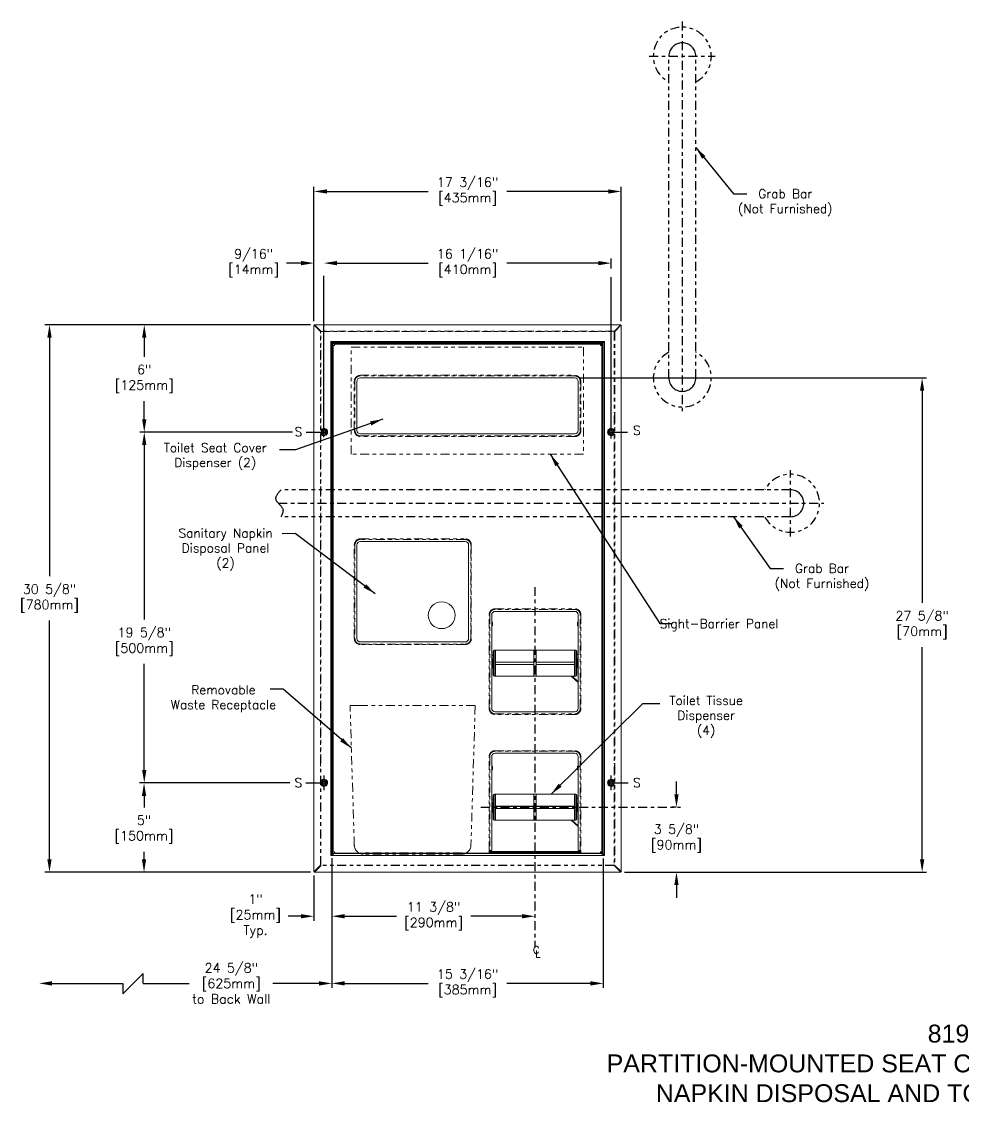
# Model space of a CAD drawing. Header units: inches. Extents: x 1.6 to 46.9, y 1.4 to 31.6.
# Drawn here: x 1.64 to 27.99, y 1.39 to 31.63 of the extents above; entities that cross this region are included whole.
import ezdxf

# ---------------------------------------------------------------- set-up
doc = ezdxf.new("R2010")
doc.units = ezdxf.units.IN
doc.header["$MEASUREMENT"] = 0
doc.header["$PDSIZE"] = -1
for name, pattern in [('CENTER', [0.4, 0.25, -0.05, 0.05, -0.05]), ('PHANTOM', [0.5, 0.25, -0.05, 0.05, -0.05, 0.05, -0.05]), ('PHANTOMX2', [5, 2.5, -0.5, 0.5, -0.5, 0.5, -0.5])]:
    doc.linetypes.add(name, pattern=pattern)
doc.layers.add('DIMENSIONS', color=1, linetype='Continuous')
doc.layers.add('Object', color=4, linetype='Continuous')
doc.styles.get("Standard").update_dxf_attribs({"font": 'romans.shx'})
doc.dimstyles.get("Standard").update_dxf_attribs({"dimscale": 2, "dimtxt": 0.13, "dimasz": 0.18, "dimexe": 0.063, "dimexo": 0.0625, "dimgap": 0.09, "dimtad": 0, "dimtih": 1, "dimtoh": 1, "dimdec": 4, "dimlfac": 2, "dimzin": 4, "dimdsep": 46, "dimlunit": 5, "dimtxsty": 'Standard', "dimcen": 0.09, "dimadec": 0, "dimazin": 1, "dimtfac": 1, "dimtdec": 4, "dimtofl": 0, "dimtmove": 0, "dimatfit": 3, "dimfxl": 1, "dimfrac": 2, "dimtolj": 1, "dimtzin": 0, "dimarcsym": 0})

# ---------------------------------------------------------------- blocks, each defined once
blk = doc.blocks.new('*D6')
at = {"layer": 'Defpoints', "color": 0}
for p in [(18.418, 26.875), (9.823, 23.119), (18.418, 23.119)]:
    blk.add_point(p, dxfattribs=at)
at = {"layer": 'DIMENSIONS', "color": 0, "lineweight": -2}
for p, q in [((9.823, 23.244), (9.823, 27.001)), ((18.418, 23.244), (18.418, 27.001)), ((10.183, 26.875), (13.018, 26.875)), ((18.058, 26.875), (15.223, 26.875))]:
    blk.add_line(p, q, dxfattribs=at)
at = {"layer": 'DIMENSIONS', "color": 0}
for points in [[(10.183, 26.935), (10.183, 26.815), (9.823, 26.875)], [(18.058, 26.935), (18.058, 26.815), (18.418, 26.875)]]:
    blk.add_solid(points, dxfattribs=at)
at = {"layer": 'DIMENSIONS', "color": 0, "insert": (14.121, 26.875), "char_height": 0.26, "attachment_point": 5}
blk.add_mtext('\\A1;17 3/16"\\P[435mm]', dxfattribs=at)
blk = doc.blocks.new('*D7')
at = {"layer": 'Defpoints', "color": 0}
for p in [(9.852, 23.148), (2.424, 7.834), (9.852, 7.834)]:
    blk.add_point(p, dxfattribs=at)
at = {"layer": 'DIMENSIONS', "color": 0, "lineweight": -2}
for p, q in [((9.727, 23.148), (2.298, 23.148)), ((2.424, 22.788), (2.424, 16.11)), ((2.424, 8.194), (2.424, 14.871)), ((9.727, 7.834), (2.298, 7.834))]:
    blk.add_line(p, q, dxfattribs=at)
at = {"layer": 'DIMENSIONS', "color": 0}
for points in [[(2.364, 22.788), (2.484, 22.788), (2.424, 23.148)], [(2.364, 8.194), (2.484, 8.194), (2.424, 7.834)]]:
    blk.add_solid(points, dxfattribs=at)
at = {"layer": 'DIMENSIONS', "color": 0, "insert": (2.424, 15.491), "char_height": 0.26, "attachment_point": 5}
blk.add_mtext('\\A1;30 5/8"\\P[780mm]', dxfattribs=at)
blk = doc.blocks.new('*D8')
at = {"layer": 'Defpoints', "color": 0}
for p in [(10.103, 24.87), (18.139, 24.87), (18.139, 24.591)]:
    blk.add_point(p, dxfattribs=at)
at = {"layer": 'DIMENSIONS', "color": 0, "lineweight": -2}
for p, q in [((10.103, 24.995), (10.103, 24.996)), ((10.463, 24.87), (13.018, 24.87)), ((17.779, 24.87), (15.223, 24.87)), ((18.139, 24.716), (18.139, 24.996))]:
    blk.add_line(p, q, dxfattribs=at)
at = {"layer": 'DIMENSIONS', "color": 0}
for points in [[(10.463, 24.93), (10.463, 24.81), (10.103, 24.87)], [(17.779, 24.93), (17.779, 24.81), (18.139, 24.87)]]:
    blk.add_solid(points, dxfattribs=at)
at = {"layer": 'DIMENSIONS', "color": 0, "insert": (14.121, 24.87), "char_height": 0.26, "attachment_point": 5}
blk.add_mtext('\\A1;16 1/16"\\P[410mm]', dxfattribs=at)
blk = doc.blocks.new('*D9')
at = {"layer": 'Defpoints', "color": 0}
for p in [(9.852, 23.148), (5.075, 20.143), (9.345, 20.143)]:
    blk.add_point(p, dxfattribs=at)
at = {"layer": 'DIMENSIONS', "color": 0, "lineweight": -2}
for p, q in [((9.727, 23.148), (4.949, 23.148)), ((5.075, 22.788), (5.075, 22.251)), ((5.075, 20.503), (5.075, 21.012)), ((9.22, 20.143), (4.949, 20.143))]:
    blk.add_line(p, q, dxfattribs=at)
at = {"layer": 'DIMENSIONS', "color": 0}
for points in [[(5.015, 22.788), (5.135, 22.788), (5.075, 23.148)], [(5.015, 20.503), (5.135, 20.503), (5.075, 20.143)]]:
    blk.add_solid(points, dxfattribs=at)
at = {"layer": 'DIMENSIONS', "color": 0, "insert": (5.075, 21.632), "char_height": 0.26, "attachment_point": 5}
blk.add_mtext('\\A1;6"\\P[125mm]', dxfattribs=at)
blk = doc.blocks.new('*D10')
at = {"layer": 'Defpoints', "color": 0}
for p in [(9.345, 20.143), (5.075, 10.329), (5.075, 10.329)]:
    blk.add_point(p, dxfattribs=at)
at = {"layer": 'DIMENSIONS', "color": 0, "lineweight": -2}
for p, q in [((9.22, 20.143), (4.949, 20.143)), ((5.075, 19.783), (5.075, 14.897)), ((5.075, 10.689), (5.075, 13.658)), ((4.95, 10.329), (4.949, 10.329))]:
    blk.add_line(p, q, dxfattribs=at)
at = {"layer": 'DIMENSIONS', "color": 0}
for points in [[(5.015, 19.783), (5.135, 19.783), (5.075, 20.143)], [(5.015, 10.689), (5.135, 10.689), (5.075, 10.329)]]:
    blk.add_solid(points, dxfattribs=at)
at = {"layer": 'DIMENSIONS', "color": 0, "insert": (5.075, 14.277), "char_height": 0.26, "attachment_point": 5}
blk.add_mtext('\\A1;19 5/8"\\P[500mm]', dxfattribs=at)
blk = doc.blocks.new('*D11')
at = {"layer": 'Defpoints', "color": 0}
for p in [(5.069, 10.329), (9.269, 10.329), (9.852, 7.834)]:
    blk.add_point(p, dxfattribs=at)
at = {"layer": 'DIMENSIONS', "color": 0, "lineweight": -2}
for p, q in [((9.144, 10.329), (4.943, 10.329)), ((5.069, 9.969), (5.069, 9.646)), ((5.069, 8.194), (5.069, 8.407)), ((9.727, 7.834), (4.943, 7.834))]:
    blk.add_line(p, q, dxfattribs=at)
at = {"layer": 'DIMENSIONS', "color": 0}
for points in [[(5.009, 9.969), (5.129, 9.969), (5.069, 10.329)], [(5.009, 8.194), (5.129, 8.194), (5.069, 7.834)]]:
    blk.add_solid(points, dxfattribs=at)
at = {"layer": 'DIMENSIONS', "color": 0, "insert": (5.069, 9.027), "char_height": 0.26, "attachment_point": 5}
blk.add_mtext('\\A1;5"\\P[150mm]', dxfattribs=at)
blk = doc.blocks.new('*D14')
at = {"layer": 'Defpoints', "color": 0}
for p in [(10.323, 8.341), (16.006, 6.601), (16.006, 6.601)]:
    blk.add_point(p, dxfattribs=at)
at = {"layer": 'DIMENSIONS', "color": 0, "lineweight": -2}
for p, q in [((10.323, 8.216), (10.323, 6.475)), ((16.006, 6.726), (16.006, 6.727)), ((10.683, 6.601), (12.13, 6.601)), ((15.646, 6.601), (14.211, 6.601))]:
    blk.add_line(p, q, dxfattribs=at)
at = {"layer": 'DIMENSIONS', "color": 0}
for points in [[(10.683, 6.661), (10.683, 6.541), (10.323, 6.601)], [(15.646, 6.661), (15.646, 6.541), (16.006, 6.601)]]:
    blk.add_solid(points, dxfattribs=at)
at = {"layer": 'DIMENSIONS', "color": 0, "insert": (13.171, 6.601), "char_height": 0.26, "attachment_point": 5}
blk.add_mtext('\\A1;11 3/8"\\P[290mm]', dxfattribs=at)
blk = doc.blocks.new('*D16')
at = {"layer": 'Defpoints', "color": 0}
for p in [(10.103, 24.87), (10.103, 24.87), (9.823, 23.119)]:
    blk.add_point(p, dxfattribs=at)
at = {"layer": 'DIMENSIONS', "color": 0, "lineweight": -2}
for p, q in [((9.463, 24.87), (9.051, 24.87)), ((9.823, 23.244), (9.823, 24.996)), ((10.103, 24.995), (10.103, 24.996)), ((10.463, 24.87), (10.823, 24.87))]:
    blk.add_line(p, q, dxfattribs=at)
at = {"layer": 'DIMENSIONS', "color": 0}
for points in [[(9.463, 24.93), (9.463, 24.81), (9.823, 24.87)], [(10.463, 24.93), (10.463, 24.81), (10.103, 24.87)]]:
    blk.add_solid(points, dxfattribs=at)
at = {"layer": 'DIMENSIONS', "color": 0, "insert": (8.134, 24.87), "char_height": 0.26, "attachment_point": 5}
blk.add_mtext('\\A1;9/16"\\P[14mm]', dxfattribs=at)
blk = doc.blocks.new('*D25')
at = {"layer": 'Defpoints', "color": 0}
for p in [(10.323, 8.341), (9.823, 7.863), (10.323, 6.601)]:
    blk.add_point(p, dxfattribs=at)
at = {"layer": 'DIMENSIONS', "color": 0, "lineweight": -2}
for p, q in [((10.323, 8.216), (10.323, 6.475)), ((9.823, 7.738), (9.823, 6.475)), ((9.463, 6.601), (9.103, 6.601)), ((10.683, 6.601), (11.043, 6.601))]:
    blk.add_line(p, q, dxfattribs=at)
at = {"layer": 'DIMENSIONS', "color": 0}
for points in [[(9.463, 6.661), (9.463, 6.541), (9.823, 6.601)], [(10.683, 6.661), (10.683, 6.541), (10.323, 6.601)]]:
    blk.add_solid(points, dxfattribs=at)
at = {"layer": 'DIMENSIONS', "color": 0, "insert": (8.187, 6.601), "char_height": 0.26, "attachment_point": 5}
blk.add_mtext('\\A1;1"\\P[25mm]\\PTyp.', dxfattribs=at)
blk = doc.blocks.new('*D26')
at = {"layer": 'Defpoints', "color": 0}
for p in [(10.323, 8.347), (17.918, 8.341), (17.918, 4.723)]:
    blk.add_point(p, dxfattribs=at)
at = {"layer": 'DIMENSIONS', "color": 0, "lineweight": -2}
for p, q in [((10.323, 8.222), (10.323, 4.597)), ((17.918, 8.216), (17.918, 4.597)), ((10.683, 4.723), (13.018, 4.723)), ((17.558, 4.723), (15.223, 4.723))]:
    blk.add_line(p, q, dxfattribs=at)
at = {"layer": 'DIMENSIONS', "color": 0}
for points in [[(10.683, 4.783), (10.683, 4.663), (10.323, 4.723)], [(17.558, 4.783), (17.558, 4.663), (17.918, 4.723)]]:
    blk.add_solid(points, dxfattribs=at)
at = {"layer": 'DIMENSIONS', "color": 0, "insert": (14.121, 4.723), "char_height": 0.26, "attachment_point": 5}
blk.add_mtext('\\A1;15 3/16"\\P[385mm]', dxfattribs=at)
blk = doc.blocks.new('*D32')
at = {"layer": 'Defpoints', "color": 0}
for p in [(19.965, 9.65), (20.077, 9.65), (18.39, 7.834)]:
    blk.add_point(p, dxfattribs=at)
at = {"layer": 'DIMENSIONS', "color": 0, "lineweight": -2}
for p, q in [((19.965, 10.01), (19.965, 10.37)), ((19.952, 9.65), (19.839, 9.65)), ((18.515, 7.834), (20.091, 7.834)), ((19.965, 7.474), (19.965, 7.114))]:
    blk.add_line(p, q, dxfattribs=at)
at = {"layer": 'DIMENSIONS', "color": 0}
for points in [[(19.905, 10.01), (20.025, 10.01), (19.965, 9.65)], [(19.905, 7.474), (20.025, 7.474), (19.965, 7.834)]]:
    blk.add_solid(points, dxfattribs=at)
at = {"layer": 'DIMENSIONS', "color": 0, "insert": (19.965, 8.775), "char_height": 0.26, "attachment_point": 5}
blk.add_mtext('\\A1;3 5/8"\\P[90mm]', dxfattribs=at)
blk = doc.blocks.new('*D33')
at = {"layer": 'Defpoints', "color": 0}
for p in [(17.121, 21.658), (18.39, 7.834), (26.837, 7.834)]:
    blk.add_point(p, dxfattribs=at)
at = {"layer": 'DIMENSIONS', "color": 0, "lineweight": -2}
for p, q in [((17.246, 21.658), (26.963, 21.658)), ((26.837, 21.298), (26.837, 15.366)), ((26.837, 8.194), (26.837, 14.127)), ((18.515, 7.834), (26.963, 7.834))]:
    blk.add_line(p, q, dxfattribs=at)
at = {"layer": 'DIMENSIONS', "color": 0}
for points in [[(26.777, 21.298), (26.897, 21.298), (26.837, 21.658)], [(26.777, 8.194), (26.897, 8.194), (26.837, 7.834)]]:
    blk.add_solid(points, dxfattribs=at)
at = {"layer": 'DIMENSIONS', "color": 0, "insert": (26.837, 14.746), "char_height": 0.26, "attachment_point": 5}
blk.add_mtext('\\A1;27 5/8"\\P[70mm]', dxfattribs=at)

msp = doc.modelspace()

# ---------------------------------------------------------------- hatches: boundary and pattern name
at = {"linetype": 'Continuous', "lineweight": 0}
h = msp.add_hatch(dxfattribs=at)
h.set_pattern_fill('ANSI31', scale=2, style=0)
edge = h.paths.add_edge_path(flags=0)
edge.add_arc((26.949461, 13.071284), 0.022, 0, 360)

# ---------------------------------------------------------------- linework, layer by layer
at = {"layer": 'DIMENSIONS', "linetype": 'CENTER'}
for p, q in [((20.128696, 31.625694), (20.128696, 20.729982)), ((19.202632, 30.658298), (21.051713, 30.658298)), ((19.064223, 21.658298), (21.179434, 21.658298)), ((23.155187, 17.22662), (23.155187, 19.075701)), ((8.825524, 18.152683), (24.085514, 18.152683)), ((16.005851, 15.810438), (16.005851, 5.728664)), ((14.494013, 9.650216), (20.076783, 9.650216))]:
    msp.add_line(p, q, dxfattribs=at)
at = {"layer": 'DIMENSIONS', "linetype": 'PHANTOM'}
for p, q in [((19.753696, 21.658298), (19.753696, 30.658298)), ((20.503696, 21.658298), (20.503696, 30.658298)), ((23.155187, 18.527683), (8.901871, 18.527683)), ((23.155187, 17.777683), (8.901871, 17.777683))]:
    msp.add_line(p, q, dxfattribs=at)
at = {"layer": 'DIMENSIONS'}
for p, q in [((10.102944, 19.999157), (10.102944, 24.518869)), ((18.138757, 19.967296), (18.138757, 24.479087)), ((9.602112, 20.143298), (10.194851, 20.143298)), ((18.046851, 20.143298), (18.5976, 20.143298)), ((9.591457, 10.333298), (10.193791, 10.333298)), ((10.104851, 10.131175), (10.104851, 10.533566)), ((18.048841, 10.333298), (18.610151, 10.333298)), ((18.136851, 10.131175), (18.136851, 10.533566)), ((5.042827, 4.996824), (4.479407, 4.432293)), ((5.043097, 4.722676), (5.042827, 4.996824)), ((2.493306, 4.722676), (4.479121, 4.722676)), ((4.479121, 4.722676), (4.479407, 4.432293)), ((5.043097, 4.722676), (6.330153, 4.722676)), ((9.963351, 4.722676), (8.671106, 4.722676))]:
    msp.add_line(p, q, dxfattribs=at)
at = {"layer": 'DIMENSIONS', "linetype": 'PHANTOM'}
for centre, start, end in [((20.128696, 30.658298), 297.4864263, 242.5135737), ((20.128696, 21.658298), 117.4864263, 62.5135737), ((23.155187, 18.152683), 207.4864263, 152.5135737)]:
    msp.add_arc(centre, 0.8125, start, end, dxfattribs=at)
at = {"layer": 'DIMENSIONS', "linetype": 'PHANTOMX2'}
for centre, start, end in [((20.128696, 30.658298), 0, 180), ((20.128696, 21.658298), 180, 0), ((23.155187, 18.152683), 270, 90)]:
    msp.add_arc(centre, 0.375, start, end, dxfattribs=at)
msp.add_open_spline([(8.901871, 18.527683), (8.819061, 18.439813), (8.637043, 18.246673), (9.023656, 18.033027), (8.934464, 17.84602), (8.901871, 17.777683)], degree=3, knots=[0, 0, 0, 0, 0.2977481128, 0.654453789, 0.8598638664, 0.8598638664, 0.8598638664, 0.8598638664], dxfattribs=at)
at = {"layer": 'DIMENSIONS'}
for points in [[(2.493306, 4.782676), (2.493306, 4.662676), (2.133306, 4.722676)], [(9.963351, 4.782676), (9.963351, 4.662676), (10.323351, 4.722676)]]:
    msp.add_solid(points, dxfattribs=at)
at = {"layer": 'Object', "linetype": 'Continuous', "lineweight": 15}
for p, q in [((9.823331, 23.118999), (9.823331, 7.862597)), ((9.823331, 23.118999), (9.823331, 7.862597)), ((18.389677, 23.147693), (9.852024, 23.147693)), ((18.389677, 23.147693), (9.852024, 23.147693)), ((18.418371, 7.862597), (18.418371, 23.118999)), ((18.418371, 7.862597), (18.418371, 23.118999)), ((17.948351, 22.678298), (10.293351, 22.678298)), ((10.293351, 22.678298), (10.293351, 8.303298)), ((17.948351, 8.303298), (17.948351, 22.678298)), ((10.323351, 22.634378), (10.323351, 22.618298)), ((10.323351, 22.618298), (10.323351, 22.610798)), ((10.323351, 8.340798), (10.323351, 22.610798)), ((10.323351, 22.610798), (10.338351, 22.610798)), ((10.33727, 22.648298), (10.353351, 22.648298)), ((10.338601, 22.598624), (10.338351, 22.610798)), ((10.353351, 22.648298), (17.888351, 22.648298)), ((10.353351, 22.625798), (10.353351, 22.640798)), ((17.888351, 22.640798), (10.353351, 22.640798)), ((10.353351, 22.625798), (10.365524, 22.625548)), ((10.353851, 8.340798), (10.353851, 22.58645)), ((10.360851, 22.545798), (10.353851, 22.545798)), ((10.360851, 22.56112), (10.360851, 8.405476)), ((10.377698, 22.610298), (10.374654, 22.611459)), ((17.864003, 22.610298), (10.377698, 22.610298)), ((17.838673, 22.603298), (10.403028, 22.603298)), ((11.498351, 22.610298), (11.498351, 22.603298)), ((11.623351, 22.610298), (11.623351, 22.603298)), ((11.748351, 22.603298), (11.748351, 22.610298)), ((11.873351, 22.610298), (11.873351, 22.603298)), ((11.998351, 22.603298), (11.998351, 22.610298)), ((16.248351, 22.610298), (16.248351, 22.603298)), ((16.373351, 22.610298), (16.373351, 22.603298)), ((16.498351, 22.603298), (16.498351, 22.610298)), ((16.623351, 22.610298), (16.623351, 22.603298)), ((16.748351, 22.603298), (16.748351, 22.610298)), ((17.844851, 22.600798), (17.838842, 22.600798)), ((17.844851, 22.600798), (17.869851, 22.600798)), ((17.844851, 22.563561), (17.844851, 22.600798)), ((17.887851, 22.600798), (17.869851, 22.600798)), ((17.869851, 22.600798), (17.869851, 22.585798)), ((17.869851, 22.585798), (17.887851, 22.585798)), ((17.869851, 22.585798), (17.869851, 22.561866)), ((17.876177, 22.625548), (17.888351, 22.625798)), ((17.880851, 8.405476), (17.880851, 22.56112)), ((17.887851, 22.586468), (17.887851, 22.600798)), ((17.887851, 8.340798), (17.887851, 22.58645)), ((17.888351, 22.648298), (17.904431, 22.648298)), ((17.888351, 22.640798), (17.888351, 22.625798)), ((17.903351, 22.610798), (17.903101, 22.598624)), ((17.903351, 22.610798), (17.918351, 22.610798)), ((17.918351, 22.618298), (17.918351, 22.634378)), ((17.918351, 22.610798), (17.918351, 22.618298)), ((17.918351, 8.340798), (17.918351, 22.610798)), ((11.025851, 21.563298), (11.025851, 20.188298)), ((17.120851, 21.658298), (11.120851, 21.658298)), ((17.215851, 20.188298), (17.215851, 21.563298)), ((11.120851, 20.093298), (17.120851, 20.093298)), ((10.353851, 17.455798), (10.360851, 17.455798)), ((10.360851, 17.245798), (10.353851, 17.245798)), ((17.887851, 17.455798), (17.880851, 17.455798)), ((17.880851, 17.245798), (17.887851, 17.245798)), ((11.025851, 16.988298), (11.025851, 14.368298)), ((14.055851, 17.083298), (11.120851, 17.083298)), ((14.150851, 14.368298), (14.150851, 16.988298)), ((17.120851, 15.128298), (14.890851, 15.128298)), ((14.795851, 15.033298), (14.795851, 12.413298)), ((14.795851, 14.840798), (14.804351, 14.840798)), ((14.804351, 14.840798), (14.804351, 14.715798)), ((14.812763, 14.820382), (14.812763, 14.736214)), ((14.81348, 14.815798), (14.81348, 14.740798)), ((17.198221, 14.740798), (17.198221, 14.815798)), ((17.198939, 14.778298), (17.198939, 14.820382)), ((17.207351, 14.840798), (17.215851, 14.840798)), ((17.207351, 14.778298), (17.207351, 14.840798)), ((17.215851, 12.413298), (17.215851, 15.033298)), ((14.804351, 14.715798), (14.795851, 14.715798)), ((17.198939, 14.736214), (17.198939, 14.778298)), ((17.207351, 14.715798), (17.207351, 14.778298)), ((17.215851, 14.715798), (17.207351, 14.715798)), ((11.120851, 14.273298), (14.055851, 14.273298)), ((14.834601, 14.015798), (14.834601, 13.67456)), ((14.864601, 14.045798), (14.897101, 14.045798)), ((14.864601, 13.674002), (14.864601, 14.045798)), ((14.897101, 14.043813), (14.897101, 14.045798)), ((15.974601, 14.044976), (14.897101, 14.044976)), ((14.897101, 13.705271), (14.897101, 14.043813)), ((15.974601, 14.043813), (14.897101, 14.043813)), ((15.974601, 14.045798), (16.037101, 14.045798)), ((15.974601, 14.043813), (15.974601, 14.045798)), ((15.974601, 13.705271), (15.974601, 14.043813)), ((16.037101, 14.043813), (16.037101, 14.045798)), ((17.114601, 14.044976), (16.037101, 14.044976)), ((16.037101, 13.705271), (16.037101, 14.043813)), ((17.114601, 14.043813), (16.037101, 14.043813)), ((17.114601, 14.045798), (17.147101, 14.045798)), ((17.114601, 14.043813), (17.114601, 14.045798)), ((17.114601, 13.705271), (17.114601, 14.043813)), ((17.147101, 14.045798), (17.147101, 13.674002)), ((17.177101, 13.67456), (17.177101, 14.015798)), ((17.177101, 13.911428), (17.215851, 13.945189)), ((14.795851, 13.895798), (14.834601, 13.895798)), ((14.795851, 13.798298), (14.819601, 13.798298)), ((14.819601, 13.798298), (14.819601, 13.67861)), ((14.819601, 13.67861), (14.819601, 13.563298)), ((14.834601, 13.67456), (14.834601, 13.345798)), ((14.864601, 13.315798), (14.864601, 13.674002)), ((15.974601, 13.711461), (14.897101, 13.711461)), ((14.897101, 13.642782), (14.897101, 13.705271)), ((15.974601, 13.705271), (14.897101, 13.705271)), ((14.897101, 13.316619), (14.897101, 13.642782)), ((15.974601, 13.642782), (14.897101, 13.642782)), ((15.974601, 13.642782), (15.974601, 13.705271)), ((15.974601, 13.316619), (15.974601, 13.642782)), ((17.114601, 13.711461), (16.037101, 13.711461)), ((16.037101, 13.642782), (16.037101, 13.705271)), ((17.114601, 13.705271), (16.037101, 13.705271)), ((16.037101, 13.316619), (16.037101, 13.642782)), ((17.114601, 13.642782), (16.037101, 13.642782)), ((17.114601, 13.642782), (17.114601, 13.705271)), ((17.114601, 13.316619), (17.114601, 13.642782)), ((17.147101, 13.674002), (17.147101, 13.315798)), ((17.177101, 13.345798), (17.177101, 13.67456)), ((17.192101, 13.798298), (17.215851, 13.798298)), ((17.192101, 13.67861), (17.192101, 13.798298)), ((17.192101, 13.563298), (17.192101, 13.67861)), ((14.819601, 13.563298), (14.795851, 13.563298)), ((14.834601, 13.546491), (14.795851, 13.546491)), ((14.897101, 13.315798), (14.864601, 13.315798)), ((14.897101, 13.315798), (14.897101, 13.316619)), ((15.974601, 13.316619), (14.897101, 13.316619)), ((15.974601, 13.315798), (15.974601, 13.316619)), ((16.037101, 13.315798), (15.974601, 13.315798)), ((16.037101, 13.315798), (16.037101, 13.316619)), ((17.114601, 13.316619), (16.037101, 13.316619)), ((17.014625, 13.316619), (17.215851, 13.143914)), ((17.215851, 13.1644), (17.038494, 13.316619)), ((17.114601, 13.315798), (17.114601, 13.316619)), ((17.147101, 13.315798), (17.114601, 13.315798)), ((17.215851, 13.563298), (17.192101, 13.563298)), ((14.890851, 12.318298), (17.120851, 12.318298)), ((14.795851, 11.063298), (14.795851, 8.447494)), ((17.120851, 11.158298), (14.890851, 11.158298)), ((17.215851, 8.447494), (17.215851, 11.063298)), ((14.795851, 10.810798), (14.804351, 10.810798)), ((14.804351, 10.685798), (14.795851, 10.685798)), ((14.804351, 10.810798), (14.804351, 10.685798)), ((14.812763, 10.790382), (14.812763, 10.706214)), ((14.81348, 10.785798), (14.81348, 10.710798)), ((17.198221, 10.710798), (17.198221, 10.785798)), ((17.198939, 10.748298), (17.198939, 10.790382)), ((17.198939, 10.706214), (17.198939, 10.748298)), ((17.207351, 10.810798), (17.215851, 10.810798)), ((17.207351, 10.748298), (17.207351, 10.810798)), ((17.207351, 10.685798), (17.207351, 10.748298)), ((17.215851, 10.685798), (17.207351, 10.685798)), ((14.834601, 9.985798), (14.834601, 9.64456)), ((14.864601, 10.015798), (14.897101, 10.015798)), ((14.864601, 9.644002), (14.864601, 10.015798)), ((14.897101, 10.013813), (14.897101, 10.015798)), ((15.974601, 10.014977), (14.897101, 10.014977)), ((14.897101, 9.675271), (14.897101, 10.013813)), ((15.974601, 10.013813), (14.897101, 10.013813)), ((15.974601, 10.015798), (16.037101, 10.015798)), ((15.974601, 10.013813), (15.974601, 10.015798)), ((15.974601, 9.675271), (15.974601, 10.013813)), ((16.037101, 10.013813), (16.037101, 10.015798)), ((17.114601, 10.014977), (16.037101, 10.014977)), ((16.037101, 9.675271), (16.037101, 10.013813)), ((17.114601, 10.013813), (16.037101, 10.013813)), ((17.114601, 10.015798), (17.147101, 10.015798)), ((17.114601, 10.013813), (17.114601, 10.015798)), ((17.114601, 9.286619), (17.114601, 10.013813)), ((17.147101, 10.015798), (17.147101, 9.644002)), ((17.177101, 9.64456), (17.177101, 9.985798)), ((14.795851, 9.860798), (14.834601, 9.860798)), ((14.795851, 9.768298), (14.819601, 9.768298)), ((14.819601, 9.768298), (14.819601, 9.64861)), ((15.974601, 9.68146), (14.897101, 9.68146)), ((14.897101, 9.612782), (14.897101, 9.675271)), ((15.974601, 9.675271), (14.897101, 9.675271)), ((15.974601, 9.612782), (15.974601, 9.675271)), ((17.114601, 9.68146), (16.037101, 9.68146)), ((16.037101, 9.612782), (16.037101, 9.675271)), ((17.114601, 9.675271), (16.037101, 9.675271)), ((17.177101, 9.881428), (17.215851, 9.915189)), ((17.192101, 9.768298), (17.215851, 9.768298)), ((17.192101, 9.64861), (17.192101, 9.768298)), ((14.819601, 9.533298), (14.795851, 9.533298)), ((14.834601, 9.516491), (14.795851, 9.516491)), ((14.819601, 9.64861), (14.819601, 9.533298)), ((14.834601, 9.64456), (14.834601, 9.315798)), ((14.864601, 9.285798), (14.864601, 9.644002)), ((14.897101, 9.286619), (14.897101, 9.612782)), ((15.974601, 9.612782), (14.897101, 9.612782)), ((15.974601, 9.286619), (15.974601, 9.612782)), ((16.037101, 9.286619), (16.037101, 9.612782)), ((17.114601, 9.612782), (16.037101, 9.612782)), ((17.147101, 9.644002), (17.147101, 9.285798)), ((17.177101, 9.315798), (17.177101, 9.64456)), ((17.192101, 9.533298), (17.192101, 9.64861)), ((17.215851, 9.533298), (17.192101, 9.533298)), ((14.897101, 9.285798), (14.864601, 9.285798)), ((14.897101, 9.285798), (14.897101, 9.286619)), ((15.974601, 9.286619), (14.897101, 9.286619)), ((15.974601, 9.285798), (15.974601, 9.286619)), ((16.037101, 9.285798), (15.974601, 9.285798)), ((16.037101, 9.285798), (16.037101, 9.286619)), ((17.114601, 9.286619), (16.037101, 9.286619)), ((17.014625, 9.286619), (17.215851, 9.113914)), ((17.215851, 9.1344), (17.038494, 9.286619)), ((17.114601, 9.285798), (17.114601, 9.286619)), ((17.147101, 9.285798), (17.114601, 9.285798)), ((10.293351, 8.303298), (17.948351, 8.303298)), ((10.323351, 8.340798), (10.353851, 8.340798)), ((10.336351, 8.340798), (10.336351, 8.333074)), ((10.33727, 8.333298), (10.353351, 8.333298)), ((10.351351, 8.333298), (10.351351, 8.340798)), ((10.353351, 8.333298), (10.368351, 8.333298)), ((10.360851, 8.420798), (10.353851, 8.420798)), ((10.353851, 8.340798), (10.368351, 8.340798)), ((10.368351, 8.356298), (17.873351, 8.356298)), ((10.368351, 8.326487), (10.368351, 8.356298)), ((10.403028, 8.363298), (14.722175, 8.363298)), ((10.852291, 8.363298), (10.869284, 8.356298)), ((10.955943, 8.363298), (10.955943, 8.356298)), ((11.082697, 8.370798), (11.114781, 8.356298)), ((13.720759, 8.363298), (13.720759, 8.356298)), ((13.807417, 8.356298), (13.824411, 8.363298)), ((14.052915, 8.356298), (14.084999, 8.370798)), ((14.722175, 8.402798), (14.722175, 8.443298)), ((14.722175, 8.443298), (14.738728, 8.443298)), ((14.722175, 8.413298), (14.770851, 8.413298)), ((17.289526, 8.410298), (14.722175, 8.410298)), ((14.722175, 8.402798), (14.722175, 8.363298)), ((17.289526, 8.395298), (14.722175, 8.395298)), ((17.289526, 8.370798), (14.722175, 8.370798)), ((14.785017, 8.443298), (14.738728, 8.443298)), ((14.770851, 8.413298), (14.770851, 8.443298)), ((14.785851, 8.413298), (14.770851, 8.413298)), ((14.795851, 8.447494), (14.785017, 8.443298)), ((14.785851, 8.413298), (14.785851, 8.44362)), ((17.225851, 8.413298), (14.785851, 8.413298)), ((17.226684, 8.443298), (17.215851, 8.447494)), ((17.225851, 8.44362), (17.225851, 8.413298)), ((17.240851, 8.413298), (17.225851, 8.413298)), ((17.226684, 8.443298), (17.272974, 8.443298)), ((17.240851, 8.413298), (17.240851, 8.443298)), ((17.240851, 8.413298), (17.289526, 8.413298)), ((17.272974, 8.443298), (17.289526, 8.443298)), ((17.289526, 8.402798), (17.289526, 8.443298)), ((17.289526, 8.363298), (17.289526, 8.402798)), ((17.289526, 8.363298), (17.838673, 8.363298)), ((17.839859, 8.380798), (17.844851, 8.380798)), ((17.844851, 8.380798), (17.844851, 8.403035)), ((17.869851, 8.380798), (17.844851, 8.380798)), ((17.869851, 8.40473), (17.869851, 8.395798)), ((17.887851, 8.395798), (17.869851, 8.395798)), ((17.869851, 8.395798), (17.869851, 8.380798)), ((17.869851, 8.380798), (17.887851, 8.380798)), ((17.873351, 8.356298), (17.873351, 8.325798)), ((17.887851, 8.340798), (17.873351, 8.340798)), ((17.873351, 8.333298), (17.888351, 8.333298)), ((17.887851, 8.340798), (17.918351, 8.340798)), ((17.888351, 8.333298), (17.904431, 8.333298)), ((17.890351, 8.340798), (17.890351, 8.333298)), ((17.905351, 8.333208), (17.905351, 8.340798)), ((9.852024, 7.833902), (18.389677, 7.833902)), ((9.852024, 7.833902), (18.389677, 7.833902))]:
    msp.add_line(p, q, dxfattribs=at)
at = {"layer": 'Object', "linetype": 'PHANTOM', "lineweight": 15}
for p, q in [((9.826077, 23.13327), (10.005877, 22.95347)), ((10.017553, 22.965146), (9.837753, 23.144947)), ((18.403948, 23.144947), (18.224148, 22.965146)), ((18.235824, 22.95347), (18.415624, 23.13327)), ((10.005877, 22.95347), (10.017553, 22.95347)), ((10.005877, 20.654645), (10.005877, 22.95347)), ((18.224148, 22.965146), (10.017553, 22.965146)), ((10.017553, 22.95347), (10.017553, 22.965146)), ((10.017553, 22.95347), (18.224148, 22.95347)), ((10.017553, 20.691294), (10.017553, 22.95347)), ((18.224148, 22.965146), (18.224148, 22.95347)), ((18.224148, 22.95347), (18.224148, 20.691294)), ((18.224148, 22.95347), (18.235824, 22.95347)), ((18.235824, 22.95347), (18.235824, 20.654645)), ((10.952175, 20.188298), (10.952175, 21.563298)), ((10.968728, 21.563298), (10.968728, 20.188298)), ((11.120851, 21.731973), (17.120851, 21.731973)), ((17.120851, 21.715421), (11.120851, 21.715421)), ((17.272974, 20.188298), (17.272974, 21.563298)), ((17.289526, 21.563298), (17.289526, 20.188298)), ((10.005877, 10.844645), (10.005877, 20.631951)), ((10.017553, 10.881294), (10.017553, 20.595302)), ((18.224148, 20.595302), (18.224148, 10.881294)), ((18.235824, 20.631951), (18.235824, 10.844645)), ((11.120851, 20.036175), (17.120851, 20.036175)), ((17.120851, 20.019622), (11.120851, 20.019622)), ((10.952175, 14.368298), (10.952175, 16.988298)), ((10.968728, 16.988298), (10.968728, 14.368298)), ((11.120851, 17.156974), (14.055851, 17.156974)), ((14.055851, 17.140421), (11.120851, 17.140421)), ((14.207974, 14.368298), (14.207974, 16.988298)), ((14.224526, 16.988298), (14.224526, 14.368298)), ((14.890851, 15.201974), (17.120851, 15.201974)), ((17.120851, 15.185421), (14.890851, 15.185421)), ((14.722175, 12.413298), (14.722175, 15.033298)), ((14.738728, 15.033298), (14.738728, 12.413298)), ((17.272974, 12.413298), (17.272974, 15.033298)), ((17.289526, 15.033298), (17.289526, 12.413298)), ((11.120851, 14.216175), (14.055851, 14.216175)), ((14.055851, 14.199622), (11.120851, 14.199622)), ((14.890851, 12.261175), (17.120851, 12.261175)), ((17.120851, 12.244622), (14.890851, 12.244622)), ((14.890851, 11.231974), (17.120851, 11.231974)), ((17.120851, 11.215421), (14.890851, 11.215421)), ((14.722175, 8.443298), (14.722175, 11.063298)), ((14.738728, 11.063298), (14.738728, 8.443298)), ((17.272974, 8.443298), (17.272974, 11.063298)), ((17.289526, 11.063298), (17.289526, 8.443298)), ((10.005877, 8.028126), (10.005877, 10.821951)), ((10.017553, 8.028126), (10.017553, 10.785301)), ((18.224148, 10.785301), (18.224148, 8.028126)), ((18.235824, 10.821951), (18.235824, 8.028126)), ((10.005877, 8.028126), (9.826077, 7.848326)), ((9.837753, 7.836649), (10.017553, 8.016449)), ((10.017553, 8.028126), (10.005877, 8.028126)), ((18.224148, 8.028126), (10.017553, 8.028126)), ((10.017553, 8.016449), (10.017553, 8.028126)), ((18.224148, 8.016449), (10.017553, 8.016449)), ((18.224148, 8.028126), (18.224148, 8.016449)), ((18.235824, 8.028126), (18.224148, 8.028126)), ((18.224148, 8.016449), (18.403948, 7.836649)), ((18.415624, 7.848326), (18.235824, 8.028126))]:
    msp.add_line(p, q, dxfattribs=at)
at = {"layer": 'Object', "linetype": 'PHANTOM', "lineweight": 0}
for p, q in [((10.863848, 19.522048), (10.863848, 22.522047)), ((10.863848, 22.522047), (17.363848, 22.522047)), ((17.363848, 22.522047), (17.363848, 19.522048)), ((17.363848, 19.522048), (10.863848, 19.522048)), ((10.951553, 8.58328), (10.833848, 12.495798)), ((10.833848, 12.495798), (11.083681, 12.495798)), ((11.083681, 12.495798), (10.833848, 12.495798)), ((11.083681, 12.495798), (14.084015, 12.495798)), ((14.084015, 12.495798), (14.333848, 12.495798)), ((14.333848, 12.495798), (14.084015, 12.495798)), ((14.333848, 12.495798), (14.216143, 8.58328)), ((13.966256, 8.370798), (11.20144, 8.370798)), ((13.966256, 8.340798), (11.20144, 8.340798))]:
    msp.add_line(p, q, dxfattribs=at)
at = {"layer": 'Object', "linetype": 'Continuous', "lineweight": 15, "flags": 128}
for points in [[(10.360851, 22.56112), (10.36161, 22.561172), (10.363858, 22.561324), (10.367508, 22.561571), (10.37242, 22.561905), (10.378406, 22.562311), (10.385235, 22.562773), (10.392645, 22.563276), (10.400351, 22.563798)], [(10.400351, 22.563798), (10.400873, 22.571504), (10.401375, 22.578914), (10.401838, 22.585743), (10.402244, 22.591729), (10.402577, 22.596641), (10.402824, 22.600291), (10.402977, 22.602539), (10.403028, 22.603298)], [(17.838673, 22.603298), (17.838724, 22.602539), (17.838877, 22.600291), (17.839124, 22.596641), (17.839457, 22.591729), (17.839863, 22.585743), (17.840326, 22.578914), (17.840828, 22.571504), (17.841351, 22.563798)], [(17.841351, 22.563798), (17.84821, 22.563333), (17.85486, 22.562882), (17.861101, 22.562459), (17.866741, 22.562076), (17.871609, 22.561747), (17.875559, 22.561479), (17.878469, 22.561282), (17.880251, 22.561161), (17.880851, 22.56112)], [(10.360851, 17.214573), (10.357567, 17.217514), (10.353851, 17.221798)], [(17.887851, 17.221798), (17.884135, 17.217514), (17.880851, 17.214573)], [(10.400351, 8.402798), (10.392645, 8.40332), (10.385235, 8.403823), (10.378406, 8.404285), (10.37242, 8.404691), (10.367508, 8.405024), (10.363858, 8.405272), (10.36161, 8.405424), (10.360851, 8.405476)], [(10.403028, 8.363298), (10.402977, 8.364057), (10.402824, 8.366305), (10.402577, 8.369955), (10.402244, 8.374867), (10.401838, 8.380853), (10.401375, 8.387682), (10.400873, 8.395092), (10.400351, 8.402798)], [(17.841351, 8.402798), (17.840886, 8.395938), (17.840435, 8.389288), (17.840012, 8.383048), (17.83963, 8.377408), (17.839299, 8.372539), (17.839032, 8.36859), (17.838834, 8.36568), (17.838714, 8.363898), (17.838673, 8.363298)], [(17.880851, 8.405476), (17.880092, 8.405424), (17.877844, 8.405272), (17.874194, 8.405024), (17.869281, 8.404691), (17.863296, 8.404285), (17.856467, 8.403823), (17.849057, 8.40332), (17.841351, 8.402798)]]:
    msp.add_lwpolyline(points, dxfattribs=at)
at = {"layer": 'Object', "linetype": 'Continuous', "lineweight": 15}
for centre, radius in [((10.104851, 20.143298), 0.076981), ((10.104851, 20.143298), 0.051005), ((18.136851, 20.143298), 0.076981), ((18.136851, 20.143298), 0.051005), ((13.396348, 15.020798), 0.375), ((10.104851, 10.333298), 0.076981), ((10.104851, 10.333298), 0.051005), ((18.136851, 10.333298), 0.076981), ((18.136851, 10.333298), 0.051005)]:
    msp.add_circle(centre, radius, dxfattribs=at)
at = {"layer": 'Object', "linetype": 'PHANTOM', "lineweight": 15}
for centre, radius, start, end in [((10.084095, 22.886929), 0.102692, 130.3884855, 139.6115145), ((18.157607, 22.886929), 0.102692, 40.3884855, 49.6115145), ((11.120851, 21.563298), 0.168676, 90, 180), ((11.120851, 21.563298), 0.152123, 90, 180), ((17.120851, 21.563298), 0.168676, 0, 90), ((17.120851, 21.563298), 0.152123, 0, 90), ((11.120851, 20.188298), 0.168676, 180, 270), ((11.120851, 20.188298), 0.152123, 180, 270), ((17.120851, 20.188298), 0.168676, 270, 0), ((17.120851, 20.188298), 0.152123, 270, 0), ((11.120851, 16.988298), 0.168676, 90, 180), ((11.120851, 16.988298), 0.152123, 90, 180), ((14.055851, 16.988298), 0.168676, 0, 90), ((14.055851, 16.988298), 0.152123, 0, 90), ((14.890851, 15.033298), 0.168676, 90, 180), ((14.890851, 15.033298), 0.152123, 90, 180), ((17.120851, 15.033298), 0.168676, 0, 90), ((17.120851, 15.033298), 0.152123, 0, 90), ((11.120851, 14.368298), 0.168676, 180, 270), ((11.120851, 14.368298), 0.152123, 180, 270), ((14.055851, 14.368298), 0.168676, 270, 0), ((14.055851, 14.368298), 0.152123, 270, 0), ((14.890851, 12.413298), 0.168676, 180, 270), ((14.890851, 12.413298), 0.152123, 180, 270), ((17.120851, 12.413298), 0.168676, 270, 0), ((17.120851, 12.413298), 0.152123, 270, 0), ((14.890851, 11.063298), 0.168676, 90, 180), ((14.890851, 11.063298), 0.152123, 90, 180), ((17.120851, 11.063298), 0.168676, 0, 90), ((17.120851, 11.063298), 0.152123, 0, 90), ((10.084095, 8.094667), 0.102692, 220.3884855, 229.6115145), ((18.157607, 8.094667), 0.102692, 310.3884855, 319.6115145)]:
    msp.add_arc(centre, radius, start, end, dxfattribs=at)
at = {"layer": 'Object', "linetype": 'Continuous', "lineweight": 15}
for centre, radius, start, end in [((10.353351, 22.610798), 0.03, 90, 180), ((10.353351, 22.610798), 0.015, 90, 180), ((17.888351, 22.610798), 0.03, 0, 90), ((17.888351, 22.610798), 0.015, 0, 90), ((11.120851, 21.563298), 0.095, 90, 180), ((17.120851, 21.563298), 0.095, 0, 90), ((10.104851, 20.643298), 0.099622, 151.1977187, 208.8022813), ((18.136851, 20.643298), 0.099622, 331.1977187, 28.8022813), ((10.104851, 20.143298), 0.099622, 208.8022813, 151.1977187), ((11.120851, 20.188298), 0.095, 180, 270), ((17.120851, 20.188298), 0.095, 270, 0), ((18.136851, 20.143298), 0.099622, 28.8022813, 331.1977187), ((11.120851, 16.988298), 0.095, 90, 180), ((14.055851, 16.988298), 0.095, 0, 90), ((14.890851, 15.033298), 0.095, 90, 180), ((17.120851, 15.033298), 0.095, 0, 90), ((14.681642, 14.778298), 0.137708, 17.7944284, 26.9914666), ((14.79848, 14.815798), 0.015, 0, 17.7944284), ((17.213221, 14.815798), 0.015, 162.2055716, 180), ((17.330059, 14.778298), 0.137708, 153.0085334, 162.2055716), ((14.681642, 14.778298), 0.137708, 333.0085334, 342.2055716), ((14.79848, 14.740798), 0.015, 342.2055716, 0), ((17.213221, 14.740798), 0.015, 180, 197.7944284), ((17.330059, 14.778298), 0.137708, 197.7944284, 206.9914666), ((11.120851, 14.368298), 0.095, 180, 270), ((14.055851, 14.368298), 0.095, 270, 0), ((14.864601, 14.015798), 0.03, 90, 180), ((17.147101, 14.015798), 0.03, 0, 90), ((14.819601, 13.813298), 0.015, 270, 0), ((17.192101, 13.813298), 0.015, 180, 270), ((14.819601, 13.548298), 0.015, 0, 90), ((14.864601, 13.345798), 0.03, 180, 270), ((17.147101, 13.345798), 0.03, 270, 360), ((17.192101, 13.548298), 0.015, 90, 180), ((14.890851, 12.413298), 0.095, 180, 270), ((17.120851, 12.413298), 0.095, 270, 0), ((14.890851, 11.063298), 0.095, 90, 180), ((17.120851, 11.063298), 0.095, 0, 90), ((10.104851, 10.833298), 0.099622, 151.1977187, 208.8022813), ((14.681642, 10.748298), 0.137708, 17.7944284, 26.9914666), ((14.681642, 10.748298), 0.137708, 333.0085334, 342.2055716), ((14.79848, 10.785798), 0.015, 0, 17.7944284), ((14.79848, 10.710798), 0.015, 342.2055716, 0), ((17.213221, 10.785798), 0.015, 162.2055716, 180), ((17.213221, 10.710798), 0.015, 180, 197.7944284), ((17.330059, 10.748298), 0.137708, 153.0085334, 162.2055716), ((17.330059, 10.748298), 0.137708, 197.7944284, 206.9914666), ((18.136851, 10.833298), 0.099622, 331.1977187, 28.8022813), ((10.104851, 10.333298), 0.099622, 208.8022813, 151.1977187), ((18.136851, 10.333298), 0.099622, 28.8022813, 331.1977187), ((14.864601, 9.985798), 0.03, 90, 180), ((17.147101, 9.985798), 0.03, 0, 90), ((14.819601, 9.783298), 0.015, 270, 0), ((17.192101, 9.783298), 0.015, 180, 270), ((14.819601, 9.518298), 0.015, 0, 90), ((17.192101, 9.518298), 0.015, 90, 180), ((14.864601, 9.315798), 0.03, 180, 270), ((17.147101, 9.315798), 0.03, 270, 360), ((10.368351, 8.355798), 0.015, 194.8351116, 270), ((17.873351, 8.355798), 0.015, 270, 345.1648884)]:
    msp.add_arc(centre, radius, start, end, dxfattribs=at)
at = {"layer": 'Object', "linetype": 'PHANTOM', "lineweight": 0}
for centre, start, end in [((11.20144, 8.590798), 181.72318, 241.6423634), ((11.20144, 8.590798), 181.72318, 270), ((13.966256, 8.590798), 270, 358.27682), ((13.966256, 8.590798), 298.3576366, 358.27682), ((11.20144, 8.590798), 249.7183502, 270), ((13.966256, 8.590798), 270, 290.2816498)]:
    msp.add_arc(centre, 0.25, start, end, dxfattribs=at)
at = {"layer": 'Object', "linetype": 'Continuous', "lineweight": 15, "extrusion": (0, 0, -1)}
for centre, major_axis, start_param, end_param in [((9.852024, 23.118999), (0, 0.033426), 4.71238898, 5.153499892), ((9.852024, 23.118999), (0, 0.033426), 4.71238898, 5.153499892), ((9.852024, 23.118999), (-0.033426, 0), 1.129685416, 1.570796327), ((9.852024, 23.118999), (-0.033426, 0), 1.129685416, 1.570796327), ((18.389677, 23.118999), (-0.033426, 0), 1.570796327, 2.011907238), ((18.389677, 23.118999), (-0.033426, 0), 1.570796327, 2.011907238), ((18.389677, 23.118999), (0, 0.033426), 1.129685416, 1.570796327), ((18.389677, 23.118999), (0, 0.033426), 1.129685416, 1.570796327), ((9.852024, 7.862597), (0, 0.033426), 4.271278069, 4.71238898), ((9.852024, 7.862597), (0, 0.033426), 4.271278069, 4.71238898), ((18.389677, 7.862597), (0, 0.033426), 1.570796327, 2.011907238), ((18.389677, 7.862597), (0, 0.033426), 1.570796327, 2.011907238), ((9.852024, 7.862597), (-0.033426, 0), 4.71238898, 5.153499892), ((9.852024, 7.862597), (-0.033426, 0), 4.71238898, 5.153499892), ((18.389677, 7.862597), (-0.033426, 0), 4.271278069, 4.71238898), ((18.389677, 7.862597), (-0.033426, 0), 4.271278069, 4.71238898)]:
    msp.add_ellipse(centre, major_axis=major_axis, ratio=0.858425944, start_param=start_param, end_param=end_param, dxfattribs=at)
at = {"layer": 'Object', "linetype": 'Continuous', "lineweight": 15}
for points, knots in [([(9.826077, 23.13327), (9.827082, 23.135251), (9.829095, 23.139219), (9.833569, 23.143013), (9.836662, 23.144442), (9.837753, 23.144947)], [0, 0, 0, 0, 0.392276676, 0.785628721, 1, 1, 1, 1]), ([(9.826077, 23.13327), (9.827082, 23.135251), (9.829095, 23.139219), (9.833569, 23.143013), (9.836662, 23.144442), (9.837753, 23.144947)], [0, 0, 0, 0, 0.392276676, 0.785628721, 1, 1, 1, 1]), ([(18.403948, 23.144947), (18.405929, 23.143941), (18.409896, 23.141928), (18.413691, 23.137455), (18.41512, 23.134361), (18.415624, 23.13327)], [0, 0, 0, 0, 0.392264155, 0.785642801, 1, 1, 1, 1]), ([(18.403948, 23.144947), (18.405929, 23.143941), (18.409896, 23.141928), (18.413691, 23.137455), (18.41512, 23.134361), (18.415624, 23.13327)], [0, 0, 0, 0, 0.392264155, 0.785642801, 1, 1, 1, 1]), ([(10.293351, 22.678298), (10.297657, 22.673675), (10.306273, 22.664426), (10.319193, 22.653524), (10.329554, 22.648762), (10.335557, 22.648401), (10.33727, 22.648298)], [0, 0, 0, 0, 0.2939822, 0.588249433, 0.882521518, 1, 1, 1, 1]), ([(10.323351, 22.634378), (10.322723, 22.638684), (10.321468, 22.647301), (10.312, 22.660221), (10.301637, 22.670582), (10.29519, 22.676585), (10.293351, 22.678298)], [0, 0, 0, 0, 0.2939822026, 0.5882561383, 0.8825233849, 1, 1, 1, 1]), ([(17.904431, 22.648298), (17.908737, 22.648925), (17.917354, 22.650181), (17.930274, 22.659649), (17.940635, 22.670012), (17.946638, 22.676459), (17.948351, 22.678298)], [0, 0, 0, 0, 0.293979987, 0.588254841, 0.882526139, 1, 1, 1, 1]), ([(17.948351, 22.678298), (17.943728, 22.673992), (17.934479, 22.665375), (17.923577, 22.652456), (17.918815, 22.642094), (17.918454, 22.636091), (17.918351, 22.634378)], [0, 0, 0, 0, 0.293981368, 0.58824731, 0.882521806, 1, 1, 1, 1]), ([(10.353851, 22.586451), (10.353851, 22.587465), (10.353454, 22.588479), (10.351926, 22.590508), (10.350796, 22.591523), (10.347972, 22.593552), (10.346281, 22.594566), (10.342592, 22.596595), (10.340597, 22.59761), (10.336604, 22.599639), (10.334609, 22.600653), (10.33092, 22.602682), (10.329229, 22.603697), (10.326406, 22.605726), (10.325275, 22.60674), (10.323748, 22.608769), (10.323351, 22.609783), (10.323351, 22.610798)], [0, 0, 0, 0, 0.125, 0.125, 0.25, 0.25, 0.375, 0.375, 0.5, 0.5, 0.625, 0.625, 0.75, 0.75, 0.875, 0.875, 1, 1, 1, 1]), ([(10.353351, 22.640798), (10.354365, 22.640798), (10.35538, 22.640401), (10.357409, 22.638873), (10.358423, 22.637743), (10.360452, 22.63492), (10.361466, 22.633228), (10.363495, 22.62954), (10.36451, 22.627544), (10.366539, 22.623552), (10.367553, 22.621556), (10.369582, 22.617868), (10.370597, 22.616176), (10.372626, 22.613353), (10.37364, 22.612223), (10.375669, 22.610695), (10.376683, 22.610298), (10.377698, 22.610298)], [0, 0, 0, 0, 0.125, 0.125, 0.25, 0.25, 0.375, 0.375, 0.5, 0.5, 0.625, 0.625, 0.75, 0.75, 0.875, 0.875, 1, 1, 1, 1]), ([(17.864003, 22.610298), (17.865018, 22.610298), (17.866032, 22.610695), (17.868061, 22.612223), (17.869076, 22.613353), (17.871105, 22.616176), (17.872119, 22.617868), (17.874148, 22.621556), (17.875163, 22.623552), (17.877191, 22.627544), (17.878206, 22.62954), (17.880235, 22.633228), (17.881249, 22.63492), (17.883278, 22.637743), (17.884293, 22.638873), (17.886322, 22.640401), (17.887336, 22.640798), (17.888351, 22.640798)], [0, 0, 0, 0, 0.125, 0.125, 0.25, 0.25, 0.375, 0.375, 0.5, 0.5, 0.625, 0.625, 0.75, 0.75, 0.875, 0.875, 1, 1, 1, 1]), ([(17.918351, 22.610798), (17.918351, 22.609783), (17.917954, 22.608769), (17.916426, 22.60674), (17.915296, 22.605726), (17.912472, 22.603697), (17.910781, 22.602682), (17.907092, 22.600653), (17.905097, 22.599639), (17.901104, 22.59761), (17.899109, 22.596595), (17.89542, 22.594566), (17.893729, 22.593552), (17.890906, 22.591523), (17.889775, 22.590508), (17.888248, 22.588479), (17.887851, 22.587465), (17.887851, 22.586451)], [0, 0, 0, 0, 0.125, 0.125, 0.25, 0.25, 0.375, 0.375, 0.5, 0.5, 0.625, 0.625, 0.75, 0.75, 0.875, 0.875, 1, 1, 1, 1]), ([(10.293351, 8.303298), (10.297973, 8.307604), (10.307222, 8.316221), (10.318125, 8.32914), (10.322887, 8.339502), (10.323248, 8.345505), (10.323351, 8.347218)], [0, 0, 0, 0, 0.293981368, 0.58824731, 0.882521806, 1, 1, 1, 1]), ([(10.33727, 8.333298), (10.332964, 8.33267), (10.324347, 8.331415), (10.311428, 8.321947), (10.301066, 8.311584), (10.295063, 8.305137), (10.293351, 8.303298)], [0, 0, 0, 0, 0.293979987, 0.588254841, 0.882526139, 1, 1, 1, 1]), ([(17.948351, 8.303298), (17.944044, 8.30792), (17.935428, 8.31717), (17.922508, 8.328072), (17.912147, 8.332834), (17.906144, 8.333195), (17.904431, 8.333298)], [0, 0, 0, 0, 0.2939822, 0.588249433, 0.882521518, 1, 1, 1, 1]), ([(17.918351, 8.347218), (17.918978, 8.342911), (17.920234, 8.334294), (17.929701, 8.321375), (17.940064, 8.311014), (17.946511, 8.305011), (17.948351, 8.303298)], [0, 0, 0, 0, 0.2939822026, 0.5882561383, 0.8825233849, 1, 1, 1, 1]), ([(9.837753, 7.836649), (9.835772, 7.837654), (9.831805, 7.839667), (9.82801, 7.844141), (9.826581, 7.847234), (9.826077, 7.848326)], [0, 0, 0, 0, 0.392264155, 0.785642801, 1, 1, 1, 1]), ([(9.837753, 7.836649), (9.835772, 7.837654), (9.831805, 7.839667), (9.82801, 7.844141), (9.826581, 7.847234), (9.826077, 7.848326)], [0, 0, 0, 0, 0.392264155, 0.785642801, 1, 1, 1, 1]), ([(18.415624, 7.848326), (18.414619, 7.846345), (18.412606, 7.842377), (18.408133, 7.838583), (18.405039, 7.837153), (18.403948, 7.836649)], [0, 0, 0, 0, 0.392276676, 0.785628721, 1, 1, 1, 1]), ([(18.415624, 7.848326), (18.414619, 7.846345), (18.412606, 7.842377), (18.408133, 7.838583), (18.405039, 7.837153), (18.403948, 7.836649)], [0, 0, 0, 0, 0.392276676, 0.785628721, 1, 1, 1, 1])]:
    msp.add_open_spline(points, degree=3, knots=knots, dxfattribs=at)
msp.add_open_spline([(17.887851, 22.586451), (17.887851, 22.587465), (17.888248, 22.588479), (17.889011, 22.589494)], degree=3, dxfattribs=at)
at = {"layer": 'Object', "linetype": 'PHANTOM', "lineweight": 0}
for points, knots in [([(11.083681, 12.495798), (11.070737, 12.495798), (11.043848, 12.495798), (11.00597, 12.495798), (10.972304, 12.495798), (10.948419, 12.495798), (10.945332, 12.495798), (10.943848, 12.495798)], [0, 0, 0, 0, 0.17692253, 0.367550348, 0.562556052, 0.789666278, 1, 1, 1, 1]), ([(10.943848, 12.495798), (10.94488, 12.495798), (10.947023, 12.495798), (10.965116, 12.495798), (10.995054, 12.495798), (11.036288, 12.495798), (11.068294, 12.495798), (11.083681, 12.495798)], [0, 0, 0, 0, 0.177059539, 0.367789129, 0.562810953, 0.789825651, 1, 1, 1, 1]), ([(14.223848, 12.495798), (14.222816, 12.495798), (14.220673, 12.495798), (14.20258, 12.495798), (14.172642, 12.495798), (14.131408, 12.495798), (14.099402, 12.495798), (14.084015, 12.495798)], [0, 0, 0, 0, 0.177059823, 0.367789045, 0.562811604, 0.789825932, 1, 1, 1, 1]), ([(14.084015, 12.495798), (14.096959, 12.495798), (14.123848, 12.495798), (14.161726, 12.495798), (14.195392, 12.495798), (14.219277, 12.495798), (14.222364, 12.495798), (14.223848, 12.495798)], [0, 0, 0, 0, 0.176922171, 0.367550431, 0.562555502, 0.789665948, 1, 1, 1, 1])]:
    msp.add_open_spline(points, degree=3, knots=knots, dxfattribs=at)

# ---------------------------------------------------------------- texts
at = {"layer": 'DIMENSIONS'}
for s, insert, char_height, width, attachment_point in [('Grab Bar\\P(Not Furnished)', (23.006495, 26.935973), 0.25, 3.37793555, 2), ('S', (9.279437, 20.280698), 0.25, 2.8776271, 1), ('S', (18.74753, 20.31824), 0.25, 2.8776271, 1), ('Toilet Seat Cover Dispenser (2)', (7.060557, 19.834152), 0.25, 3.37049672, 2), ('Sanitary Napkin Disposal Panel\\P(2)', (7.350712, 17.442041), 0.25, 3.4448336, 2), ('Grab Bar\\P(Not Furnished)', (24.035207, 16.456137), 0.25, 3.37793555, 2), ('Sight-Barrier Panel', (21.156144, 14.909547), 0.25, 3.37049672, 2), ('Removable\\PWaste Receptacle', (7.289171, 13.059836), 0.25, 3.81055626, 2), ('Toilet Tissue\\PDispenser\\P(4)', (20.794984, 12.761256), 0.25, 2.4521025, 2), ('S', (9.278377, 10.462486), 0.25, 2.8776271, 1), ('S', (18.749521, 10.462486), 0.25, 2.8776271, 1), ('C', (15.947135, 5.760287), 0.2, 1.87991094, 1), ('L', (16.018542, 5.645368), 0.2, 1.87991094, 1), ('{\\f@Arial Unicode MS|b0|i0|c0|p34;819839\\PPARTITION-MOUNTED SEAT COVER DISPENSER, SANITARY NAPKIN DISPOSAL AND TOILET TISSUE DISPENSER}', (28.158258, 3.568458), 0.5, 20.52203997, 2)]:
    msp.add_mtext(s, dxfattribs=dict(at, insert=insert, char_height=char_height, width=width, attachment_point=attachment_point))
at = {"layer": 'DIMENSIONS', "insert": (7.509776, 4.722676), "char_height": 0.26, "attachment_point": 5}
msp.add_mtext('\\A1;24 5/8"\\P[625mm]\\Pto Back Wall', dxfattribs=at)

# ---------------------------------------------------------------- dimensions: what is measured, and where the dimension line sits
at = {"layer": 'DIMENSIONS'}
for base, p1, p2, text, picture, middle in [((18.418371, 26.875229), (9.823331, 23.118999), (18.418371, 23.118999), '<>\\P[435mm]', '*D6', (14.120851, 26.875229)), ((18.138757, 24.869686), (10.102944, 24.869686), (18.138757, 24.591212), '<>\\P[410mm]', '*D8', (14.120851, 24.869686)), ((10.102944, 24.869686), (9.823331, 23.118999), (10.102944, 24.869686), '<>\\P[14mm]', '*D16', (8.13422, 24.869686)), ((10.323351, 6.601151), (9.823331, 7.862597), (10.323351, 8.340798), '<>\\P[25mm]\\PTyp.', '*D25', (8.186664, 6.601151)), ((16.005851, 6.601151), (10.323351, 8.340798), (16.005851, 6.601151), '<>\\P[290mm]', '*D14', (13.170947, 6.601151))]:
    dim = msp.add_linear_dim(base=base, p1=p1, p2=p2, text=text, dimstyle='Standard', override={"dimpost": '"\\X'}, dxfattribs=at)
    dim.commit()
    dim.dimension.update_dxf_attribs({"geometry": picture, "text_midpoint": middle, "dimtype": 160})
for base, p1, p2, text, picture, middle in [((2.423902, 7.833902), (9.852024, 23.147693), (9.852024, 7.833902), '<>\\P[780mm]', '*D7', (2.423902, 15.490798)), ((5.074647, 20.143298), (9.852024, 23.147693), (9.344963, 20.143298), '<>\\P[125mm]', '*D9', (5.074647, 21.631818)), ((5.074647, 10.328966), (9.344963, 20.143298), (5.074647, 10.328966), '<>\\P[500mm]', '*D10', (5.074647, 14.277334)), ((5.069385, 10.328966), (9.852024, 7.833902), (9.269212, 10.328966), '<>\\P[150mm]', '*D11', (5.069385, 9.026881)), ((19.965191, 9.650216), (18.389677, 7.833902), (20.076783, 9.650216), '<>\\P[90mm]', '*D32', (19.965191, 8.774938))]:
    dim = msp.add_linear_dim(base=base, p1=p1, p2=p2, angle=90, text=text, dimstyle='Standard', override={"dimpost": '"\\X'}, dxfattribs=at)
    dim.commit()
    dim.dimension.update_dxf_attribs({"geometry": picture, "text_midpoint": middle, "dimtype": 160})
dim = msp.add_linear_dim(base=(26.83739, 7.833902), p1=(17.120851, 21.658298), p2=(18.389677, 7.833902), angle=90, text='<>\\P[70mm]', dimstyle='Standard', override={"dimpost": '"\\X'}, dxfattribs=at)
dim.commit()
dim.dimension.update_dxf_attribs({"geometry": '*D33', "text_midpoint": (26.83739, 14.7461)})
dim = msp.add_linear_dim(base=(17.918351, 4.722676), p1=(10.323351, 8.347218), p2=(17.918351, 8.340798), text='<>\\P[385mm]', dimstyle='Standard', override={"dimpost": '"\\X'}, dxfattribs=at)
dim.commit()
dim.dimension.update_dxf_attribs({"geometry": '*D26', "text_midpoint": (14.120851, 4.722676)})

# ---------------------------------------------------------------- leaders
for points in [[(20.503696, 28.104554), (21.557115, 26.809993), (21.933569, 26.809288)], [(11.748761, 20.505378), (9.305193, 19.646071), (8.857803, 19.645957)], [(16.43193, 19.522048), (19.497907, 14.785273), (19.857799, 14.785426)], [(21.560217, 17.777683), (22.585827, 16.330157), (22.962281, 16.329452)], [(11.533109, 15.624135), (9.301013, 17.303262), (8.934921, 17.302219)], [(10.869755, 11.302244), (8.956812, 12.952737), (8.601271, 12.952797)], [(16.455262, 10.013813), (19.023785, 12.554715), (19.502836, 12.554697)]]:
    msp.add_leader(points, dimstyle='Standard', override={"dimgap": 0.09, "dimtad": 0}, dxfattribs=at)

doc.saveas('drawing.dxf')
